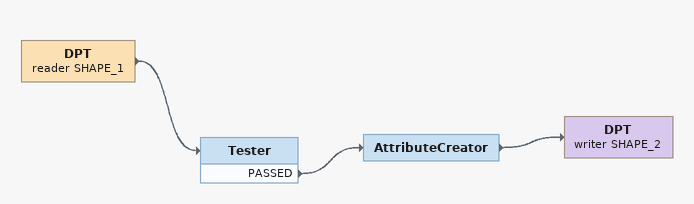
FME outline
DPT (reader SHAPE_1)
    -> Tester
Tester
    PASSED -> AttributeCreator
AttributeCreator
    -> DPT (writer SHAPE_2)
DPT (writer SHAPE_2)
